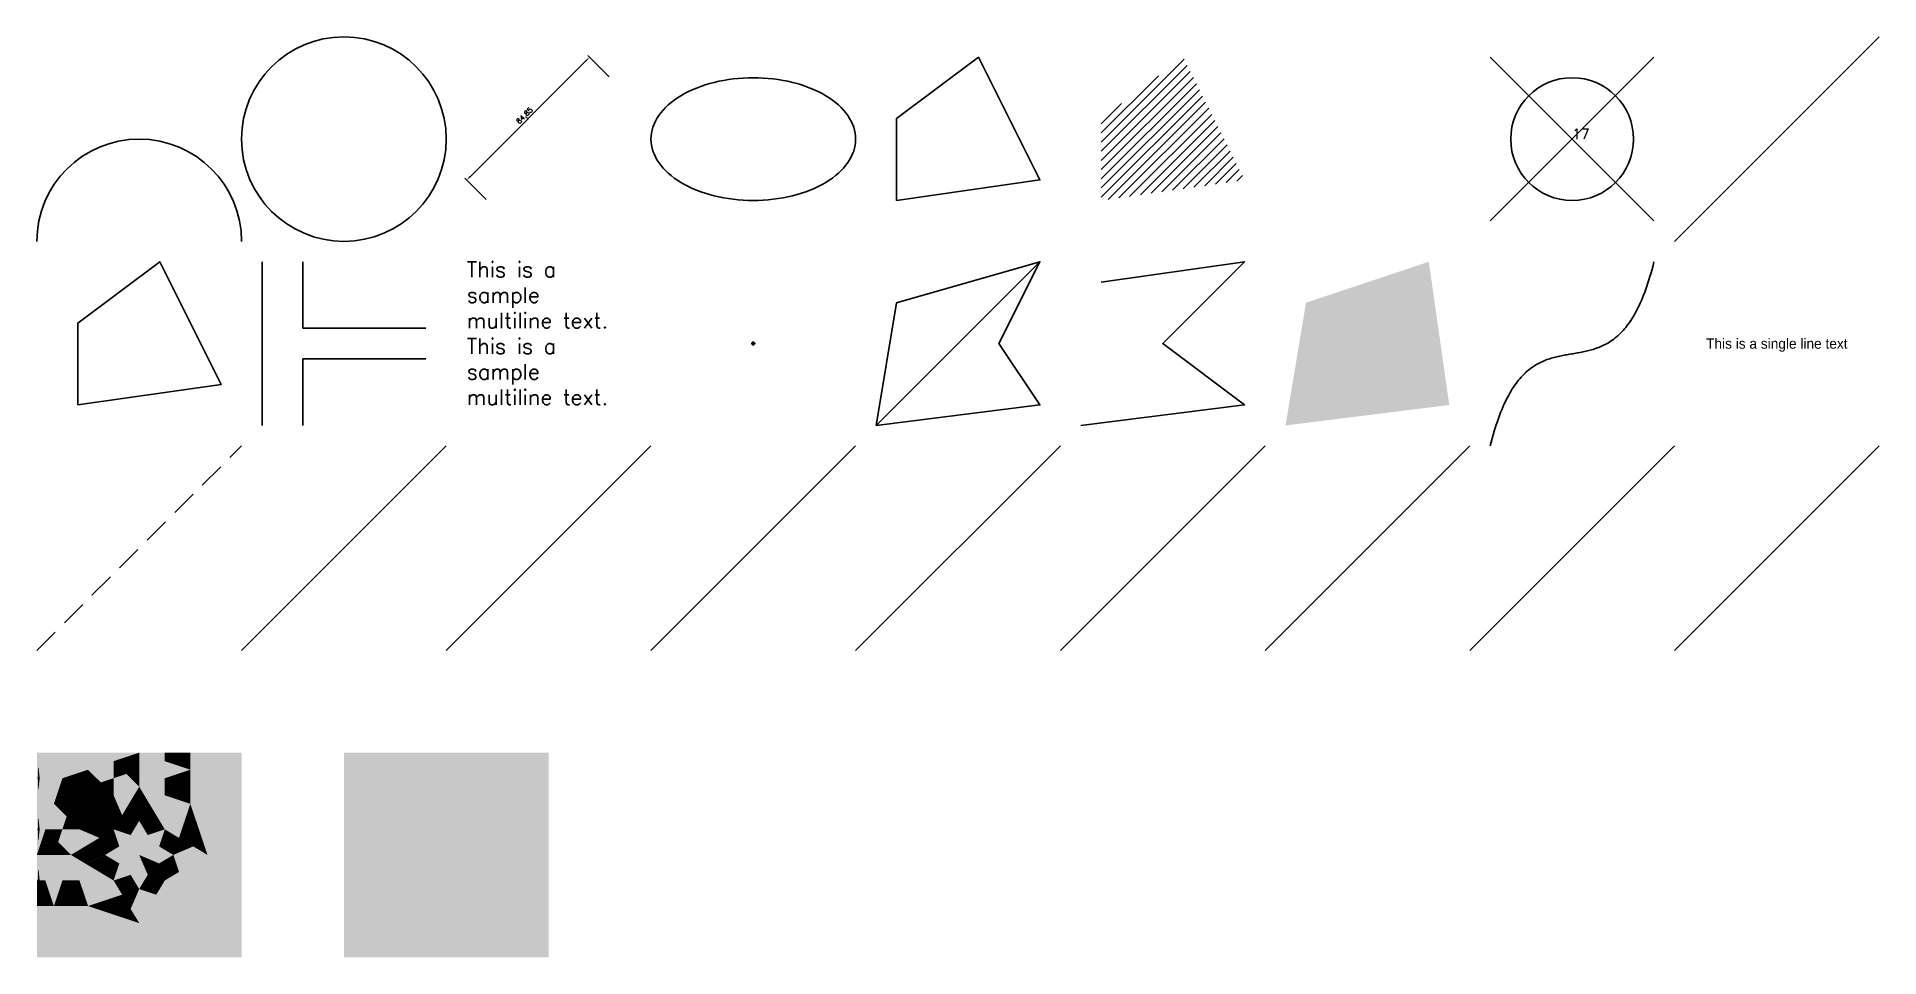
# Model space of a CAD drawing. Extents: x 0 to 900, y -350 to 100.
import ezdxf
from ezdxf.enums import TextEntityAlignment as Align

# ---------------------------------------------------------------- set-up
doc = ezdxf.new("R2010")
doc.units = 0
doc.header["$PDMODE"] = 66
doc.linetypes.add('DASHED', pattern=[19.05, 12.7, -6.35])
doc.layers.get('0').update_dxf_attribs({"linetype": 'CONTINUOUS'})
doc.layers.get('DEFPOINTS').update_dxf_attribs({"linetype": 'CONTINUOUS'})
for name, color, linetype in [('ENTITYPROPERTIES', 161, 'CONTINUOUS'), ('GROUPS', 132, 'CONTINUOUS'), ('LAYER1', 40, 'CONTINUOUS'), ('LAYER2', 65, 'CONTINUOUS')]:
    doc.layers.add(name, color=color, linetype=linetype)
doc.styles.add('MYTEXTSTYLE', font='txt')
doc.styles.get("Standard").update_dxf_attribs({"font": 'simplex.shx'})
doc.dimstyles.get("Standard").update_dxf_attribs({"dimtxt": 0.18, "dimasz": 0.18, "dimexe": 0.18, "dimexo": 0.0625, "dimgap": 0.09, "dimtad": 0, "dimtih": 1, "dimtoh": 1, "dimzin": 0, "dimcen": 0.09, "dimazin": 3, "dimtfac": 1, "dimtofl": 0, "dimtmove": 0, "dimatfit": 3})

# ---------------------------------------------------------------- blocks, each defined once
blk = doc.blocks.new('*U5')
at = {"layer": 'LAYER1', "color": 0}
blk.add_text('84,85', height=2.5, rotation=45, dxfattribs=at).set_placement((235.68, 57.25))
blk = doc.blocks.new('*D1')
at = {"layer": 'DEFPOINTS', "color": 0}
for p in [(270, 90), (280, 80), (220, 20)]:
    blk.add_point(p, dxfattribs=at)
at = {"layer": 'LAYER1', "color": 0}
for p, q in [((279.56, 80.44), (269.12, 90.88)), ((211.77, 31.77), (268.23, 88.23)), ((219.56, 20.44), (209.12, 30.88))]:
    blk.add_line(p, q, dxfattribs=at)
for points in [[(267.94, 88.53), (268.53, 87.94), (270, 90)], [(211.47, 32.06), (212.06, 31.47), (210, 30)]]:
    blk.add_solid(points, dxfattribs=at)
blk.add_blockref('*U5', (0, 0))
blk = doc.blocks.new('*X3')
at = {"color": 0}
for p, q in [((520, 48.54), (560.49, 89.02)), ((520, 44.05), (561.98, 86.03)), ((520, 39.56), (563.48, 83.04)), ((520, 53.03), (547.89, 80.92)), ((520, 35.07), (564.98, 80.04)), ((520, 30.58), (566.47, 77.05)), ((520, 26.09), (567.97, 74.06)), ((520, 21.6), (569.47, 71.06)), ((520, 57.52), (529.93, 67.45)), ((523.38, 20.48), (570.96, 68.07)), ((528.62, 21.23), (572.46, 65.08)), ((533.85, 21.98), (573.96, 62.08)), ((539.09, 22.73), (575.45, 59.09)), ((544.33, 23.48), (576.95, 56.1)), ((549.57, 24.22), (578.45, 53.1)), ((554.81, 24.97), (579.95, 50.11)), ((560.05, 25.72), (581.44, 47.12)), ((565.28, 26.47), (582.94, 44.12)), ((570.52, 27.22), (584.44, 41.13)), ((575.76, 27.97), (585.93, 38.14)), ((581, 28.71), (587.43, 35.14)), ((586.24, 29.46), (588.93, 32.15))]:
    blk.add_line(p, q, dxfattribs=at)
blk = doc.blocks.new('MYBLOCK')
for p, q in [((-40, -40), (40, 40)), ((-40, 40), (40, -40))]:
    blk.add_line(p, q)
blk.add_circle((0, 0), 30)
blk.add_attdef('ATTINFO', (0, 0), '', height=5)
blk = doc.blocks.new('*U4')
at = {"layer": 'LAYER2'}
for s, p in [('This is a', (210, -17.5)), ('sample', (210, -30)), ('multiline text.', (210, -42.5)), ('This is a', (210, -55)), ('sample', (210, -67.5)), ('multiline text.', (210, -80))]:
    blk.add_text(s, height=7.5, dxfattribs=at).set_placement(p)
blk = doc.blocks.new('*U6')
at = {"layer": 'LAYER2'}
for p, q in [((110, -90), (110, -10)), ((130, -42.5), (130, -10)), ((130, -90), (130, -57.5))]:
    blk.add_line(p, q, dxfattribs=at)
blk = doc.blocks.new('*U7')
at = {"layer": 'LAYER2'}
for p, q in [((130, -42.5), (190, -42.5)), ((130, -57.5), (190, -57.5))]:
    blk.add_line(p, q, dxfattribs=at)
blk = doc.blocks.new('*U8')
at = {"linetype": 'CONTINUOUS', "extrusion": (0, 0, -1)}
for points in [[(0, -250), (-12.5, -262.5), (-4.17, -262.5)], [(0, -250), (-4.17, -262.5), (-1.39, -262.5)], [(-0.69, -256.25), (-0.46, -262.5), (0, -250)], [(0, -250), (-0.46, -262.5), (0, -262.5)], [(0, -250), (-12.5, -254.17), (-12.5, -262.5)], [(0, -250), (-12.5, -251.39), (-12.5, -254.17)], [(0, -250), (-12.5, -250), (-12.5, -251.39)], [(-12.5, -251.39), (-25, -250), (-25, -252.78)], [(-12.5, -250), (-25, -250), (-12.5, -251.39)], [(-12.5, -251.39), (-25, -252.78), (-12.5, -254.17)], [(-37.5, -250), (-37.5, -251.39), (-25, -250)], [(-37.5, -251.39), (-25, -252.78), (-25, -250)], [(-37.5, -251.39), (-37.5, -254.17), (-25, -252.78)], [(-37.5, -250), (-50, -250), (-37.5, -251.39)], [(-37.5, -251.39), (-50, -250), (-37.5, -254.17)], [(-43.75, -252.08), (-50, -250), (-45.83, -256.94)], [(-50, -250), (-50, -258.33), (-45.83, -256.94)], [(-50, -250), (-62.5, -251.39), (-62.5, -254.17)], [(-50, -250), (-62.5, -250), (-62.5, -251.39)], [(-75, -258.33), (-50, -266.67), (-50, -250)], [(-62.5, -251.39), (-62.5, -250), (-68.75, -250.69)], [(-62.5, -250), (-68.75, -250), (-68.75, -250.69)], [(-62.5, -251.39), (-68.75, -250.69), (-68.75, -252.08)], [(-62.5, -254.17), (-62.5, -251.39), (-68.75, -253.47)], [(-62.5, -251.39), (-68.75, -252.08), (-68.75, -253.47)], [(-68.75, -252.08), (-75, -250), (-75, -252.78)], [(-68.75, -250.69), (-75, -250), (-68.75, -252.08)], [(-68.75, -250), (-75, -250), (-68.75, -250.69)], [(-75, -275), (-100, -250), (-83.33, -300)], [(-100, -250), (-87.5, -254.17), (-75, -252.78)], [(-75, -252.78), (-75, -250), (-100, -250)], [(-75, -258.33), (-100, -250), (-75, -275)], [(-100, -250), (-100, -300), (-83.33, -300)], [(-1.39, -262.5), (-0.46, -262.5), (-0.69, -256.25)], [(-25, -258.33), (-12.5, -254.17), (-25, -252.78)], [(-12.5, -254.17), (-25, -258.33), (-12.5, -262.5)], [(-12.5, -262.5), (-18.75, -260.42), (-20.83, -265.28)], [(-18.75, -260.42), (-25, -258.33), (-20.83, -265.28)], [(-25, -258.33), (-25, -266.67), (-20.83, -265.28)], [(-25, -252.78), (-37.5, -254.17), (-25, -258.33)], [(-37.5, -262.5), (-25, -258.33), (-37.5, -254.17)], [(-31.25, -264.58), (-29.17, -268.06), (-25, -258.33)], [(-25, -258.33), (-29.17, -268.06), (-25, -266.67)], [(-31.25, -264.58), (-25, -258.33), (-37.5, -262.5)], [(-37.5, -254.17), (-43.75, -252.08), (-45.83, -256.94)], [(-37.5, -254.17), (-43.75, -260.42), (-37.5, -262.5)], [(-45.83, -256.94), (-43.75, -260.42), (-37.5, -254.17)], [(-43.75, -260.42), (-50, -266.67), (-37.5, -262.5)], [(-50, -266.67), (-43.75, -260.42), (-45.83, -256.94)], [(-50, -258.33), (-50, -266.67), (-45.83, -256.94)], [(-62.5, -254.17), (-68.75, -253.47), (-68.75, -254.4)], [(-65.62, -255.21), (-62.5, -254.17), (-68.75, -254.4)], [(-68.75, -260.42), (-68.75, -264.58), (-62.5, -262.5)], [(-68.75, -256.25), (-65.62, -255.21), (-68.75, -254.4)], [(-68.75, -252.08), (-75, -252.78), (-68.75, -253.47)], [(-75, -252.78), (-71.88, -253.59), (-68.75, -253.47)], [(-75, -252.78), (-71.88, -254.51), (-68.75, -254.4)], [(-71.88, -253.59), (-68.75, -254.4), (-68.75, -253.47)], [(-68.75, -254.4), (-71.88, -254.51), (-68.75, -256.25)], [(-68.75, -256.25), (-71.88, -254.51), (-72.92, -255.79)], [(-71.88, -257.29), (-68.75, -256.25), (-72.92, -255.79)], [(-71.88, -259.38), (-71.88, -261.46), (-68.75, -260.42)], [(-71.88, -261.46), (-68.75, -264.58), (-68.75, -260.42)], [(-71.88, -254.51), (-75, -252.78), (-72.92, -255.79)], [(-75, -258.33), (-71.88, -257.29), (-72.92, -255.79)], [(-71.88, -261.46), (-75, -258.33), (-72.92, -263.19)], [(-75, -258.33), (-71.88, -261.46), (-71.88, -259.38)], [(-75, -252.78), (-75, -255.56), (-72.92, -255.79)], [(-72.92, -255.79), (-75, -255.56), (-75, -258.33)], [(-72.92, -263.19), (-75, -258.33), (-75, -266.67)], [(-87.5, -254.17), (-75, -258.33), (-75, -252.78)], [(-1.39, -262.5), (-2.78, -275), (0, -275)], [(0, -262.5), (-0.46, -262.5), (0, -275)], [(0, -275), (-0.46, -262.5), (-0.69, -268.75)], [(-0.46, -262.5), (-1.39, -262.5), (-0.69, -268.75)], [(-1.39, -262.5), (-4.17, -262.5), (-2.78, -275)], [(-8.33, -275), (-2.78, -275), (-4.17, -262.5)], [(-4.17, -262.5), (-12.5, -262.5), (-8.33, -275)], [(-10.42, -268.75), (-15.28, -270.83), (-8.33, -275)], [(-12.5, -262.5), (-15.28, -270.83), (-10.42, -268.75)], [(-15.28, -270.83), (-12.5, -262.5), (-18.75, -268.75)], [(-20.83, -265.28), (-18.75, -268.75), (-12.5, -262.5)], [(-25, -275), (-15.28, -270.83), (-18.75, -268.75)], [(-25, -275), (-18.75, -268.75), (-20.83, -265.28)], [(-25, -266.67), (-25, -275), (-20.83, -265.28)], [(-29.17, -268.06), (-25, -275), (-25, -266.67)], [(-25, -275), (-29.17, -268.06), (-31.25, -272.92)], [(-37.5, -270.83), (-29.17, -268.06), (-31.25, -264.58)], [(-31.25, -272.92), (-29.17, -268.06), (-37.5, -270.83)], [(-31.25, -264.58), (-37.5, -262.5), (-37.5, -270.83)], [(-37.5, -262.5), (-50, -266.67), (-37.5, -270.83)], [(-37.5, -270.83), (-50, -266.67), (-41.67, -280.56)], [(-47.92, -270.14), (-50, -266.67), (-48.61, -274.54)], [(-50, -266.67), (-50, -275), (-48.61, -274.54)], [(-62.5, -262.5), (-62.5, -270.83), (-50, -266.67)], [(-50, -266.67), (-62.5, -270.83), (-58.33, -280.56)], [(-50, -275), (-50, -266.67), (-51.39, -274.54)], [(-50, -266.67), (-52.08, -270.14), (-51.39, -274.54)], [(-68.75, -264.58), (-62.5, -270.83), (-62.5, -262.5)], [(-62.5, -270.83), (-68.75, -264.58), (-70.83, -268.06)], [(-68.75, -272.92), (-62.5, -270.83), (-70.83, -268.06)], [(-71.88, -261.46), (-72.92, -263.19), (-68.75, -264.58)], [(-72.92, -263.19), (-70.83, -268.06), (-68.75, -264.58)], [(-75, -275), (-68.75, -272.92), (-70.83, -268.06)], [(-72.92, -263.19), (-75, -266.67), (-70.83, -268.06)], [(-70.83, -268.06), (-75, -266.67), (-75, -275)], [(-0.69, -281.25), (-0.46, -287.5), (0, -275)], [(0, -275), (-0.46, -287.5), (0, -287.5)], [(-1.39, -287.5), (0, -275), (-2.78, -275)], [(-1.39, -287.5), (-2.78, -275), (-4.17, -287.5)], [(-2.78, -275), (-8.33, -275), (-4.17, -287.5)], [(-12.5, -287.5), (-4.17, -287.5), (-8.33, -275)], [(-8.33, -275), (-15.28, -270.83), (-16.67, -275)], [(-14.58, -281.25), (-8.33, -275), (-18.06, -279.17)], [(-8.33, -275), (-16.67, -275), (-18.06, -279.17)], [(-14.58, -281.25), (-12.5, -287.5), (-8.33, -275)], [(-16.67, -275), (-15.28, -270.83), (-25, -275)], [(-18.06, -279.17), (-16.67, -275), (-25, -275)], [(-25, -275), (-22.92, -281.25), (-18.06, -279.17)], [(-25, -275), (-25.46, -284.72), (-22.92, -281.25)], [(-25, -275), (-31.25, -272.92), (-34.72, -275.46)], [(-25, -275), (-31.25, -281.25), (-27.78, -283.33)], [(-25.46, -284.72), (-25, -275), (-27.78, -283.33)], [(-25, -275), (-33.33, -277.78), (-31.25, -281.25)], [(-34.72, -275.46), (-33.33, -277.78), (-25, -275)], [(-31.25, -272.92), (-37.5, -270.83), (-34.72, -275.46)], [(-33.33, -277.78), (-41.67, -280.56), (-31.25, -281.25)], [(-41.67, -280.56), (-33.33, -277.78), (-34.72, -275.46)], [(-37.5, -270.83), (-39.58, -275.69), (-34.72, -275.46)], [(-39.58, -275.69), (-41.67, -280.56), (-34.72, -275.46)], [(-45.83, -273.61), (-50, -283.33), (-41.67, -280.56)], [(-45.83, -273.61), (-47.92, -270.14), (-48.61, -274.54)], [(-48.61, -274.54), (-47.92, -278.47), (-45.83, -273.61)], [(-50, -283.33), (-47.92, -278.47), (-48.61, -274.54)], [(-50, -275), (-50, -283.33), (-48.61, -274.54)], [(-54.17, -273.61), (-58.33, -280.56), (-50, -283.33)], [(-52.08, -278.47), (-50, -283.33), (-51.39, -274.54)], [(-50, -283.33), (-50, -275), (-51.39, -274.54)], [(-51.39, -274.54), (-52.08, -270.14), (-54.17, -273.61)], [(-54.17, -273.61), (-52.08, -278.47), (-51.39, -274.54)], [(-62.5, -270.83), (-75, -275), (-58.33, -280.56)], [(-75, -275), (-62.5, -287.5), (-58.33, -280.56)], [(-62.5, -287.5), (-75, -275), (-69.44, -291.67)], [(-74.54, -284.72), (-72.22, -283.33), (-75, -275)], [(-75, -275), (-77.08, -281.25), (-74.54, -284.72)], [(0, -300), (-0.46, -287.5), (-0.69, -293.75)], [(-0.46, -287.5), (0, -300), (0, -287.5)], [(-1.39, -287.5), (-4.17, -287.5), (0, -300)], [(-1.39, -287.5), (-0.46, -287.5), (-0.69, -281.25)], [(-0.69, -293.75), (-0.46, -287.5), (-1.39, -287.5)], [(-4.17, -287.5), (-6.94, -295.83), (-2.08, -293.75)], [(-4.17, -287.5), (-12.5, -287.5), (-10.42, -293.75)], [(-6.94, -295.83), (-4.17, -287.5), (-10.42, -293.75)], [(-10.42, -293.75), (-12.5, -287.5), (-16.67, -300)], [(-14.58, -281.25), (-20.83, -287.5), (-12.5, -287.5)], [(-12.5, -287.5), (-20.83, -287.5), (-16.67, -300)], [(-20.83, -287.5), (-14.58, -281.25), (-18.06, -279.17)], [(-20.83, -287.5), (-30.56, -291.67), (-16.67, -300)], [(-22.92, -281.25), (-20.83, -287.5), (-18.06, -279.17)], [(-22.92, -281.25), (-25.46, -284.72), (-20.83, -287.5)], [(-20.83, -287.5), (-25.46, -284.72), (-25.69, -289.58)], [(-30.56, -291.67), (-25.46, -284.72), (-27.78, -283.33)], [(-25.69, -289.58), (-25.46, -284.72), (-30.56, -291.67)], [(-27.78, -283.33), (-31.25, -281.25), (-30.56, -291.67)], [(-37.5, -287.5), (-30.56, -291.67), (-31.25, -281.25)], [(-40.28, -295.83), (-30.56, -291.67), (-37.5, -287.5)], [(-37.5, -287.5), (-31.25, -281.25), (-41.67, -280.56)], [(-45.83, -290.28), (-37.5, -287.5), (-41.67, -280.56)], [(-40.28, -295.83), (-37.5, -287.5), (-50, -300)], [(-45.83, -290.28), (-50, -300), (-37.5, -287.5)], [(-45.83, -290.28), (-41.67, -280.56), (-50, -283.33)], [(-45.83, -290.28), (-50, -283.33), (-50, -300)], [(-54.17, -290.28), (-50, -283.33), (-58.33, -280.56)], [(-54.17, -290.28), (-50, -300), (-50, -283.33)], [(-59.72, -295.83), (-50, -300), (-62.5, -287.5)], [(-50, -300), (-54.17, -290.28), (-62.5, -287.5)], [(-54.17, -290.28), (-58.33, -280.56), (-62.5, -287.5)], [(-59.72, -295.83), (-62.5, -287.5), (-69.44, -291.67)], [(-69.44, -291.67), (-72.22, -283.33), (-74.54, -284.72)], [(-74.31, -289.58), (-69.44, -291.67), (-74.54, -284.72)], [(-79.17, -287.5), (-74.31, -289.58), (-74.54, -284.72)], [(-77.31, -293.06), (-74.31, -289.58), (-79.17, -287.5)], [(-77.08, -281.25), (-79.17, -287.5), (-74.54, -284.72)], [(-79.17, -287.5), (-81.25, -293.75), (-77.31, -293.06)], [(-2.08, -293.75), (-6.94, -295.83), (0, -300)], [(0, -300), (-6.94, -295.83), (-8.33, -300)], [(-16.67, -300), (-6.94, -295.83), (-10.42, -293.75)], [(-8.33, -300), (-6.94, -295.83), (-16.67, -300)], [(-23.61, -295.83), (-24.54, -298.61), (-20.14, -297.92)], [(-23.61, -295.83), (-30.56, -291.67), (-33.33, -300)], [(-24.54, -298.61), (-23.61, -295.83), (-28.47, -297.92)], [(-40.28, -295.83), (-33.33, -300), (-30.56, -291.67)], [(-40.28, -295.83), (-50, -300), (-33.33, -300)], [(-59.72, -295.83), (-66.67, -300), (-50, -300)], [(-59.72, -295.83), (-69.44, -291.67), (-66.67, -300)], [(-71.53, -297.92), (-66.67, -300), (-70.83, -295.83)], [(-66.67, -300), (-68.06, -295.83), (-70.83, -295.83)], [(-76.39, -295.83), (-83.33, -300), (-66.67, -300)], [(-68.06, -295.83), (-69.44, -291.67), (-70.83, -295.83)], [(-69.44, -291.67), (-71.88, -290.62), (-73.69, -291.44)], [(-73.69, -291.44), (-73.38, -292.36), (-69.44, -291.67)], [(-69.44, -291.67), (-73.38, -292.36), (-72.92, -293.75)], [(-69.44, -291.67), (-72.92, -293.75), (-70.83, -295.83)], [(-70.83, -295.83), (-72.92, -293.75), (-76.39, -295.83)], [(-76.39, -295.83), (-71.53, -297.92), (-70.83, -295.83)], [(-71.88, -290.62), (-74.31, -289.58), (-73.69, -291.44)], [(-73.38, -292.36), (-77.31, -293.06), (-72.92, -293.75)], [(-76.39, -295.83), (-72.92, -293.75), (-77.31, -293.06)], [(-77.31, -293.06), (-73.38, -292.36), (-73.69, -291.44)], [(-74.31, -289.58), (-75.81, -291.32), (-73.69, -291.44)], [(-75.81, -291.32), (-77.31, -293.06), (-73.69, -291.44)], [(-83.33, -300), (-76.39, -295.83), (-77.31, -293.06)], [(-81.25, -293.75), (-83.33, -300), (-77.31, -293.06)], [(0, -300), (-4.17, -312.5), (-1.39, -312.5)], [(-0.69, -306.25), (-0.46, -312.5), (0, -300)], [(0, -300), (-0.46, -312.5), (0, -312.5)], [(-8.33, -325), (0, -300), (-16.67, -300)], [(-12.5, -312.5), (-16.67, -300), (-20.83, -312.5)], [(-20.14, -297.92), (-24.54, -298.61), (-16.67, -300)], [(-16.67, -300), (-24.54, -298.61), (-25, -300)], [(-16.67, -300), (-30.56, -308.33), (-20.83, -312.5)], [(-25, -300), (-24.54, -301.39), (-16.67, -300)], [(-16.67, -300), (-24.54, -301.39), (-20.14, -302.08)], [(-24.54, -301.39), (-23.61, -304.17), (-20.14, -302.08)], [(-23.61, -304.17), (-33.33, -300), (-30.56, -308.33)], [(-23.61, -304.17), (-24.54, -301.39), (-28.47, -302.08)], [(-33.33, -300), (-24.54, -298.61), (-28.47, -297.92)], [(-25, -300), (-24.54, -298.61), (-33.33, -300)], [(-28.47, -302.08), (-24.54, -301.39), (-33.33, -300)], [(-33.33, -300), (-24.54, -301.39), (-25, -300)], [(-40.28, -304.17), (-30.56, -308.33), (-33.33, -300)], [(-40.28, -304.17), (-37.5, -312.5), (-30.56, -308.33)], [(-40.28, -304.17), (-33.33, -300), (-50, -300)], [(-45.83, -309.72), (-37.5, -312.5), (-50, -300)], [(-50, -300), (-37.5, -312.5), (-40.28, -304.17)], [(-45.83, -309.72), (-50, -300), (-50, -316.67)], [(-56.25, -306.25), (-54.17, -309.72), (-50, -300)], [(-54.17, -309.72), (-50, -316.67), (-50, -300)], [(-56.25, -306.25), (-50, -300), (-59.72, -304.17)], [(-59.72, -304.17), (-50, -300), (-66.67, -300)], [(-59.38, -309.38), (-56.25, -306.25), (-59.72, -304.17)], [(-59.72, -304.17), (-61.11, -308.33), (-59.38, -309.38)], [(-59.72, -304.17), (-63.19, -302.08), (-65.28, -304.17)], [(-59.72, -304.17), (-63.89, -308.33), (-61.11, -308.33)], [(-63.89, -308.33), (-59.72, -304.17), (-64.58, -306.25)], [(-65.28, -304.17), (-64.58, -306.25), (-59.72, -304.17)], [(-63.19, -302.08), (-66.67, -300), (-65.28, -304.17)], [(-69.44, -308.33), (-64.58, -306.25), (-65.28, -304.17)], [(-66.67, -300), (-68.06, -304.17), (-65.28, -304.17)], [(-68.06, -304.17), (-69.44, -308.33), (-65.28, -304.17)], [(-69.44, -308.33), (-66.67, -300), (-83.33, -300)], [(-83.33, -300), (-79.17, -312.5), (-69.44, -308.33)], [(-100, -350), (-75, -325), (-83.33, -300)], [(-100, -300), (-100, -350), (-83.33, -300)], [(0, -318.75), (0, -312.5), (-0.23, -318.75)], [(-0.23, -318.75), (0, -312.5), (-0.46, -312.5)], [(-0.23, -318.75), (-0.46, -312.5), (-0.69, -318.75)], [(-1.39, -312.5), (-0.46, -312.5), (-0.69, -306.25)], [(-0.46, -312.5), (-1.39, -312.5), (-0.69, -318.75)], [(-2.08, -318.75), (-0.69, -318.75), (-1.39, -312.5)], [(-4.17, -312.5), (-3.47, -318.75), (-1.39, -312.5)], [(-1.39, -312.5), (-3.47, -318.75), (-2.08, -318.75)], [(-4.17, -312.5), (-4.4, -318.75), (-3.47, -318.75)], [(-5.21, -315.62), (-4.4, -318.75), (-4.17, -312.5)], [(-10.42, -318.75), (-12.5, -312.5), (-14.58, -318.75)], [(-14.58, -318.75), (-12.5, -312.5), (-20.83, -312.5)], [(-20.83, -312.5), (-18.06, -320.83), (-14.58, -318.75)], [(-22.92, -318.75), (-18.06, -320.83), (-20.83, -312.5)], [(-20.83, -312.5), (-30.56, -308.33), (-25, -325)], [(-25, -325), (-30.56, -308.33), (-37.5, -312.5)], [(-37.5, -312.5), (-41.67, -319.44), (-25, -325)], [(-45.83, -309.72), (-41.67, -319.44), (-37.5, -312.5)], [(-45.83, -309.72), (-50, -316.67), (-41.67, -319.44)], [(-52.08, -313.19), (-54.17, -315.28), (-50, -316.67)], [(-54.17, -309.72), (-54.17, -315.28), (-52.08, -313.19)], [(-59.38, -309.38), (-54.17, -309.72), (-56.25, -306.25)], [(-54.17, -309.72), (-59.38, -309.38), (-58.33, -311.11)], [(-54.17, -309.72), (-58.33, -311.11), (-58.33, -313.89)], [(-58.33, -313.89), (-56.25, -314.58), (-54.17, -309.72)], [(-54.17, -315.28), (-54.17, -309.72), (-56.25, -314.58)], [(-58.33, -319.44), (-54.17, -315.28), (-56.25, -314.58)], [(-58.33, -319.44), (-56.25, -314.58), (-58.33, -313.89)], [(-58.33, -311.11), (-59.38, -309.38), (-62.5, -312.5)], [(-58.33, -311.11), (-62.5, -312.5), (-58.33, -313.89)], [(-75, -325), (-58.33, -319.44), (-62.5, -312.5)], [(-62.5, -312.5), (-60.42, -315.97), (-58.33, -313.89)], [(-60.42, -315.97), (-58.33, -319.44), (-58.33, -313.89)], [(-61.11, -308.33), (-62.5, -312.5), (-59.38, -309.38)], [(-61.11, -308.33), (-63.89, -308.33), (-62.5, -312.5)], [(-75, -325), (-62.5, -312.5), (-69.44, -308.33)], [(-62.5, -312.5), (-63.89, -308.33), (-65.97, -310.42)], [(-69.44, -308.33), (-63.89, -308.33), (-64.58, -306.25)], [(-65.97, -310.42), (-63.89, -308.33), (-69.44, -308.33)], [(-79.17, -312.5), (-75, -325), (-69.44, -308.33)], [(-0.69, -318.75), (-2.78, -325), (0, -325)], [(0, -318.75), (-0.23, -318.75), (0, -325)], [(-0.23, -318.75), (-0.69, -318.75), (0, -325)], [(-2.08, -318.75), (-2.78, -325), (-0.69, -318.75)], [(-2.08, -318.75), (-3.47, -318.75), (-2.78, -325)], [(-2.78, -325), (-3.47, -318.75), (-3.59, -321.88)], [(-2.78, -325), (-4.4, -318.75), (-4.51, -321.88)], [(-4.51, -321.88), (-5.79, -322.92), (-2.78, -325)], [(-2.78, -325), (-5.79, -322.92), (-5.56, -325)], [(-3.59, -321.88), (-3.47, -318.75), (-4.4, -318.75)], [(-6.25, -318.75), (-4.4, -318.75), (-5.21, -315.62)], [(-4.4, -318.75), (-6.25, -318.75), (-4.51, -321.88)], [(-6.25, -318.75), (-5.79, -322.92), (-4.51, -321.88)], [(-5.79, -322.92), (-8.33, -325), (-5.56, -325)], [(-7.29, -321.88), (-5.79, -322.92), (-6.25, -318.75)], [(-8.33, -325), (-5.79, -322.92), (-7.29, -321.88)], [(-11.46, -321.88), (-13.19, -322.92), (-8.33, -325)], [(-8.33, -325), (-9.37, -321.88), (-11.46, -321.88)], [(-13.19, -322.92), (-16.67, -325), (-8.33, -325)], [(-9.37, -321.88), (-10.42, -318.75), (-11.46, -321.88)], [(-11.46, -321.88), (-10.42, -318.75), (-14.58, -318.75)], [(-11.46, -321.88), (-14.58, -318.75), (-13.19, -322.92)], [(-13.19, -322.92), (-14.58, -318.75), (-18.06, -320.83)], [(-13.19, -322.92), (-18.06, -320.83), (-16.67, -325)], [(-18.06, -320.83), (-25, -325), (-16.67, -325)], [(-25, -325), (-18.06, -320.83), (-22.92, -318.75)], [(-34.72, -324.54), (-25, -325), (-33.33, -322.22)], [(-41.67, -319.44), (-34.72, -324.54), (-33.33, -322.22)], [(-39.58, -324.31), (-34.72, -324.54), (-41.67, -319.44)], [(-40.62, -321.88), (-41.44, -323.69), (-39.58, -324.31)], [(-39.58, -324.31), (-41.44, -323.69), (-41.32, -325.81)], [(-41.67, -319.44), (-41.44, -323.69), (-40.62, -321.88)], [(-41.32, -325.81), (-41.44, -323.69), (-43.06, -327.31)], [(-41.44, -323.69), (-41.67, -319.44), (-42.36, -323.38)], [(-43.06, -327.31), (-41.44, -323.69), (-42.36, -323.38)], [(-45.83, -318.06), (-45.83, -320.83), (-41.67, -319.44)], [(-41.67, -319.44), (-43.75, -322.92), (-42.36, -323.38)], [(-41.67, -319.44), (-45.83, -320.83), (-43.75, -322.92)], [(-42.36, -323.38), (-43.75, -322.92), (-43.06, -327.31)], [(-45.83, -326.39), (-43.06, -327.31), (-43.75, -322.92)], [(-45.83, -320.83), (-45.83, -326.39), (-43.75, -322.92)], [(-47.92, -321.53), (-45.83, -320.83), (-50, -316.67)], [(-50, -316.67), (-45.83, -320.83), (-45.83, -318.06)], [(-45.83, -326.39), (-50, -316.67), (-50, -333.33)], [(-45.83, -326.39), (-45.83, -320.83), (-47.92, -321.53)], [(-50, -316.67), (-54.17, -315.28), (-54.17, -318.06)], [(-58.33, -319.44), (-50, -333.33), (-50, -316.67)], [(-50, -333.33), (-58.33, -319.44), (-62.5, -329.17)], [(-54.17, -318.06), (-54.17, -315.28), (-58.33, -319.44)], [(-62.5, -329.17), (-58.33, -319.44), (-75, -325)], [(-25, -325), (-50, -333.33), (0, -350)], [(0, -350), (-2.78, -325), (-4.17, -337.5)], [(-2.78, -325), (0, -350), (0, -325)], [(-8.33, -325), (-25, -325), (0, -350)], [(-4.17, -337.5), (-2.78, -325), (-8.33, -325)], [(-25, -325), (-34.72, -324.54), (-31.25, -327.08)], [(-31.25, -327.08), (-34.72, -324.54), (-37.5, -329.17)], [(-37.5, -329.17), (-34.72, -324.54), (-39.58, -324.31)], [(-43.06, -327.31), (-37.5, -329.17), (-39.58, -324.31)], [(-37.5, -329.17), (-43.06, -327.31), (-43.75, -331.25)], [(-50, -333.33), (-43.06, -327.31), (-45.83, -326.39)], [(-43.75, -331.25), (-43.06, -327.31), (-50, -333.33)], [(-100, -350), (-50, -333.33), (-75, -325)], [(0, -350), (-50, -333.33), (-50, -350)], [(-50, -350), (-50, -333.33), (-100, -350)]]:
    blk.add_solid(points, dxfattribs=at)
blk = doc.blocks.new('*U9')
at = {"linetype": 'CONTINUOUS', "extrusion": (0, 0, -1)}
for points in [[(-175, -275), (-166.67, -300), (-150, -250)], [(-150, -250), (-166.67, -300), (-150, -300)], [(-175, -275), (-150, -250), (-200, -266.67)], [(-150, -250), (-200, -250), (-200, -266.67)], [(-250, -250), (-225, -258.33), (-200, -250)], [(-225, -258.33), (-200, -266.67), (-200, -250)], [(-250, -250), (-241.67, -275), (-225, -275)], [(-225, -258.33), (-250, -250), (-225, -275)], [(-241.67, -275), (-250, -250), (-250, -300)], [(-225, -258.33), (-225, -275), (-200, -266.67)], [(-200, -300), (-175, -275), (-200, -266.67)], [(-200, -266.67), (-225, -275), (-200, -300)], [(-200, -300), (-166.67, -300), (-175, -275)], [(-200, -300), (-225, -275), (-233.33, -300)], [(-241.67, -275), (-233.33, -300), (-225, -275)], [(-241.67, -275), (-250, -300), (-233.33, -300)], [(-150, -350), (-150, -300), (-158.33, -325)], [(-158.33, -325), (-150, -300), (-166.67, -300)], [(-158.33, -325), (-166.67, -300), (-175, -325)], [(-166.67, -300), (-200, -300), (-175, -325)], [(-200, -300), (-200, -333.33), (-175, -325)], [(-200, -333.33), (-200, -300), (-225, -325)], [(-233.33, -300), (-225, -325), (-200, -300)], [(-241.67, -325), (-225, -325), (-233.33, -300)], [(-241.67, -325), (-233.33, -300), (-250, -300)], [(-245.83, -312.5), (-250, -300), (-247.22, -325)], [(-250, -300), (-250, -325), (-247.22, -325)], [(-241.67, -325), (-245.83, -312.5), (-247.22, -325)], [(-150, -350), (-175, -325), (-175, -341.67)], [(-158.33, -325), (-175, -325), (-150, -350)], [(-175, -341.67), (-175, -325), (-200, -333.33)], [(-225, -341.67), (-200, -333.33), (-225, -325)], [(-225, -341.67), (-225, -325), (-250, -350)], [(-241.67, -325), (-250, -350), (-225, -325)], [(-245.83, -337.5), (-241.67, -325), (-247.22, -325)], [(-250, -350), (-245.83, -337.5), (-247.22, -325)], [(-247.22, -325), (-250, -325), (-250, -350)], [(-175, -341.67), (-200, -350), (-150, -350)], [(-175, -341.67), (-200, -333.33), (-200, -350)], [(-225, -341.67), (-200, -350), (-200, -333.33)], [(-225, -341.67), (-225, -347.22), (-212.5, -345.83)], [(-237.5, -345.83), (-225, -347.22), (-225, -341.67)], [(-212.5, -345.83), (-225, -347.22), (-200, -350)], [(-200, -350), (-225, -347.22), (-225, -350)], [(-250, -350), (-225, -347.22), (-237.5, -345.83)], [(-225, -347.22), (-250, -350), (-225, -350)]]:
    blk.add_solid(points, dxfattribs=at)

msp = doc.modelspace()

# ---------------------------------------------------------------- linework, layer by layer
at = {"layer": 'ENTITYPROPERTIES', "linetype": 'DASHED'}
msp.add_line((0, -200), (100, -100), dxfattribs=at)
at = {"layer": 'ENTITYPROPERTIES', "color": 1}
msp.add_line((100, -200), (200, -100), dxfattribs=at)
at = {"layer": 'ENTITYPROPERTIES', "color": 200}
msp.add_line((200, -200), (300, -100), dxfattribs=at)
at = {"layer": 'ENTITYPROPERTIES'}
msp.add_line((300, -200), (400, -100), dxfattribs=at)
at = {"layer": 'GROUPS'}
for p, q in [((400, -200), (500, -100)), ((500, -200), (600, -100)), ((600, -200), (700, -100))]:
    msp.add_line(p, q, dxfattribs=at)
at = {"layer": 'GROUPS', "color": 2}
for p, q in [((700, -200), (800, -100)), ((800, -200), (900, -100))]:
    msp.add_line(p, q, dxfattribs=at)
at = {"layer": 'LAYER1'}
msp.add_line((800, 0), (900, 100), dxfattribs=at)
msp.add_polyline3d([(300, 50, 0), (300.06, 48.528, 0), (300.241, 47.0595, 0), (300.541, 45.5981, 0), (300.961, 44.1473, 0), (301.498, 42.7106, 0), (302.153, 41.2915, 0), (302.923, 39.8933, 0), (303.806, 38.5195, 0), (304.801, 37.1733, 0), (305.904, 35.8581, 0), (307.114, 34.5769, 0), (308.427, 33.3329, 0), (309.84, 32.129, 0), (311.349, 30.9682, 0), (312.952, 29.8532, 0), (314.645, 28.7868, 0), (316.422, 27.7715, 0), (318.28, 26.8097, 0), (320.215, 25.9038, 0), (322.221, 25.0559, 0), (324.295, 24.2681, 0), (326.43, 23.5424, 0), (328.622, 22.8803, 0), (330.866, 22.2836, 0), (333.156, 21.7537, 0), (335.486, 21.2918, 0), (337.851, 20.8991, 0), (340.245, 20.5764, 0), (342.663, 20.3247, 0), (345.099, 20.1445, 0), (347.547, 20.0361, 0), (350, 20, 0), (352.453, 20.0361, 0), (354.901, 20.1445, 0), (357.337, 20.3247, 0), (359.755, 20.5764, 0), (362.149, 20.8991, 0), (364.514, 21.2918, 0), (366.844, 21.7537, 0), (369.134, 22.2836, 0), (371.378, 22.8803, 0), (373.57, 23.5424, 0), (375.705, 24.2681, 0), (377.779, 25.0559, 0), (379.785, 25.9038, 0), (381.72, 26.8097, 0), (383.578, 27.7715, 0), (385.355, 28.7868, 0), (387.048, 29.8532, 0), (388.651, 30.9682, 0), (390.16, 32.129, 0), (391.573, 33.3329, 0), (392.886, 34.5769, 0), (394.096, 35.8581, 0), (395.199, 37.1733, 0), (396.194, 38.5195, 0), (397.077, 39.8933, 0), (397.847, 41.2915, 0), (398.502, 42.7106, 0), (399.039, 44.1473, 0), (399.459, 45.5981, 0), (399.759, 47.0595, 0), (399.94, 48.528, 0), (400, 50, 0), (399.94, 51.472, 0), (399.759, 52.9405, 0), (399.459, 54.4019, 0), (399.039, 55.8527, 0), (398.502, 57.2894, 0), (397.847, 58.7085, 0), (397.077, 60.1067, 0), (396.194, 61.4805, 0), (395.199, 62.8267, 0), (394.096, 64.1419, 0), (392.886, 65.4231, 0), (391.573, 66.6671, 0), (390.16, 67.871, 0), (388.651, 69.0318, 0), (387.048, 70.1468, 0), (385.355, 71.2132, 0), (383.578, 72.2285, 0), (381.72, 73.1903, 0), (379.785, 74.0962, 0), (377.779, 74.9441, 0), (375.705, 75.7319, 0), (373.57, 76.4576, 0), (371.378, 77.1197, 0), (369.134, 77.7164, 0), (366.844, 78.2463, 0), (364.514, 78.7082, 0), (362.149, 79.1009, 0), (359.755, 79.4236, 0), (357.337, 79.6753, 0), (354.901, 79.8555, 0), (352.453, 79.9639, 0), (350, 80, 0), (347.547, 79.9639, 0), (345.099, 79.8555, 0), (342.663, 79.6753, 0), (340.245, 79.4236, 0), (337.851, 79.1009, 0), (335.486, 78.7082, 0), (333.156, 78.2463, 0), (330.866, 77.7164, 0), (328.622, 77.1197, 0), (326.43, 76.4576, 0), (324.295, 75.7319, 0), (322.221, 74.9441, 0), (320.215, 74.0962, 0), (318.28, 73.1903, 0), (316.422, 72.2285, 0), (314.645, 71.2132, 0), (312.952, 70.1468, 0), (311.349, 69.0318, 0), (309.84, 67.871, 0), (308.427, 66.6671, 0), (307.114, 65.4231, 0), (305.904, 64.1419, 0), (304.801, 62.8267, 0), (303.806, 61.4805, 0), (302.923, 60.1067, 0), (302.153, 58.7085, 0), (301.498, 57.2894, 0), (300.961, 55.8527, 0), (300.541, 54.4019, 0), (300.241, 52.9405, 0), (300.06, 51.472, 0), (300, 50, 0)], dxfattribs=at)
msp.add_circle((150, 50), 50, dxfattribs=at)
msp.add_arc((50, 0), 50, 0, 180, dxfattribs=at)
msp.add_3dface([(420, 20), (490, 30), (460, 90), (420, 60)], dxfattribs=at)
at = {"layer": 'LAYER2'}
msp.add_lwpolyline([(20, -80), (90, -70), (60, -10), (20, -40)], close=True, dxfattribs=at)
for points in [[(510, -90, 0), (590, -80, 50), (550, -50, 0), (590, -10, 50), (520, -20, 0)], [(710, -100, 0), (710.476, -98.138, 0), (710.96, -96.3309, 0), (711.45, -94.5779, 0), (711.948, -92.878, 0), (712.453, -91.2304, 0), (712.964, -89.6342, 0), (713.483, -88.0885, 0), (714.008, -86.5925, 0), (714.539, -85.1453, 0), (715.077, -83.7459, 0), (715.621, -82.3936, 0), (716.171, -81.0874, 0), (716.728, -79.8264, 0), (717.29, -78.6098, 0), (717.858, -77.4368, 0), (718.431, -76.3063, 0), (719.011, -75.2176, 0), (719.595, -74.1697, 0), (720.185, -73.1619, 0), (720.781, -72.1931, 0), (721.381, -71.2625, 0), (721.986, -70.3693, 0), (722.596, -69.5126, 0), (723.211, -68.6915, 0), (723.831, -67.905, 0), (724.455, -67.1525, 0), (725.083, -66.4328, 0), (725.716, -65.7452, 0), (726.353, -65.0889, 0), (726.994, -64.4628, 0), (727.639, -63.8662, 0), (728.288, -63.2981, 0), (728.94, -62.7577, 0), (729.596, -62.2442, 0), (730.255, -61.7565, 0), (730.918, -61.2939, 0), (731.584, -60.8554, 0), (732.253, -60.4403, 0), (732.925, -60.0475, 0), (733.6, -59.6763, 0), (734.278, -59.3257, 0), (734.958, -58.9949, 0), (735.641, -58.683, 0), (736.326, -58.3891, 0), (737.013, -58.1124, 0), (737.703, -57.8518, 0), (738.395, -57.6067, 0), (739.088, -57.3761, 0), (739.784, -57.1591, 0), (740.481, -56.9548, 0), (741.18, -56.7624, 0), (741.88, -56.581, 0), (742.582, -56.4097, 0), (743.284, -56.2476, 0), (743.988, -56.0939, 0), (744.693, -55.9476, 0), (745.399, -55.8079, 0), (746.106, -55.674, 0), (746.813, -55.5448, 0), (747.521, -55.4197, 0), (748.229, -55.2976, 0), (748.937, -55.1777, 0), (749.646, -55.0591, 0), (750.354, -54.9409, 0), (751.063, -54.8223, 0), (751.771, -54.7024, 0), (752.479, -54.5803, 0), (753.187, -54.4552, 0), (753.894, -54.326, 0), (754.601, -54.1921, 0), (755.307, -54.0524, 0), (756.012, -53.9061, 0), (756.716, -53.7524, 0), (757.418, -53.5903, 0), (758.12, -53.419, 0), (758.82, -53.2376, 0), (759.519, -53.0452, 0), (760.216, -52.8409, 0), (760.912, -52.6239, 0), (761.605, -52.3933, 0), (762.297, -52.1482, 0), (762.987, -51.8876, 0), (763.674, -51.6109, 0), (764.359, -51.317, 0), (765.042, -51.0051, 0), (765.722, -50.6743, 0), (766.4, -50.3237, 0), (767.075, -49.9525, 0), (767.747, -49.5597, 0), (768.416, -49.1446, 0), (769.082, -48.7061, 0), (769.745, -48.2435, 0), (770.404, -47.7558, 0), (771.06, -47.2423, 0), (771.712, -46.7019, 0), (772.361, -46.1338, 0), (773.006, -45.5372, 0), (773.647, -44.9111, 0), (774.284, -44.2548, 0), (774.917, -43.5672, 0), (775.545, -42.8475, 0), (776.169, -42.095, 0), (776.789, -41.3085, 0), (777.404, -40.4874, 0), (778.014, -39.6307, 0), (778.619, -38.7375, 0), (779.219, -37.8069, 0), (779.815, -36.8381, 0), (780.405, -35.8303, 0), (780.989, -34.7824, 0), (781.569, -33.6937, 0), (782.142, -32.5632, 0), (782.71, -31.3902, 0), (783.272, -30.1736, 0), (783.829, -28.9126, 0), (784.379, -27.6064, 0), (784.923, -26.2541, 0), (785.461, -24.8547, 0), (785.992, -23.4075, 0), (786.517, -21.9115, 0), (787.036, -20.3658, 0), (787.547, -18.7696, 0), (788.052, -17.122, 0), (788.55, -15.4221, 0), (789.04, -13.6691, 0), (789.524, -11.862, 0), (790, -10, 0)]]:
    msp.add_polyline3d(points, dxfattribs=at)
msp.add_point((350, -50), dxfattribs=at)
msp.add_solid([(610, -90), (690, -80), (620, -30), (680, -10)], dxfattribs=at)

# ---------------------------------------------------------------- block references
for name in ['*U6', '*U4', '*U7']:
    msp.add_blockref(name, (0, 0))
at = {"linetype": 'CONTINUOUS'}
for name in ['*U8', '*U9']:
    msp.add_blockref(name, (0, 0), dxfattribs=at)
at = {"layer": 'LAYER1'}
msp.add_blockref('MYBLOCK', (750, 50), dxfattribs=at).add_auto_attribs({'ATTINFO': '17'})
at = {"layer": 'LAYER1', "linetype": 'CONTINUOUS'}
msp.add_blockref('*X3', (0, 0), dxfattribs=at)

# ---------------------------------------------------------------- texts
at = {"layer": 'LAYER2', "style": 'MYTEXTSTYLE'}
msp.add_text('This is a single line text', height=5, dxfattribs=at).set_placement((850, -50), align=Align.MIDDLE_CENTER)

# ---------------------------------------------------------------- dimensions: what is measured, and where the dimension line sits
at = {"layer": 'LAYER1'}
dim = msp.add_aligned_dim(p1=(220, 20), p2=(280, 80), distance=14.1421, dimstyle='Standard', dxfattribs=at)
dim.commit()
dim.dimension.update_dxf_attribs({"geometry": '*D1', "text_midpoint": (238.4957, 61.5043)})

# ---------------------------------------------------------------- meshes
at = {"layer": 'LAYER2'}
mesh = msp.add_polyface(dxfattribs=at)
corners = [(410, -90), (490, -80), (470, -50), (490, -10), (420, -30)]
mesh.append_faces([[corners[k] for k in face] for face in [(0, 3, 4)]], dxfattribs={"vtx0": -1})
mesh.append_faces([[corners[k] for k in face] for face in [(0, 1, 2, 3)]], dxfattribs={"vtx3": -1})

doc.saveas('drawing.dxf')
